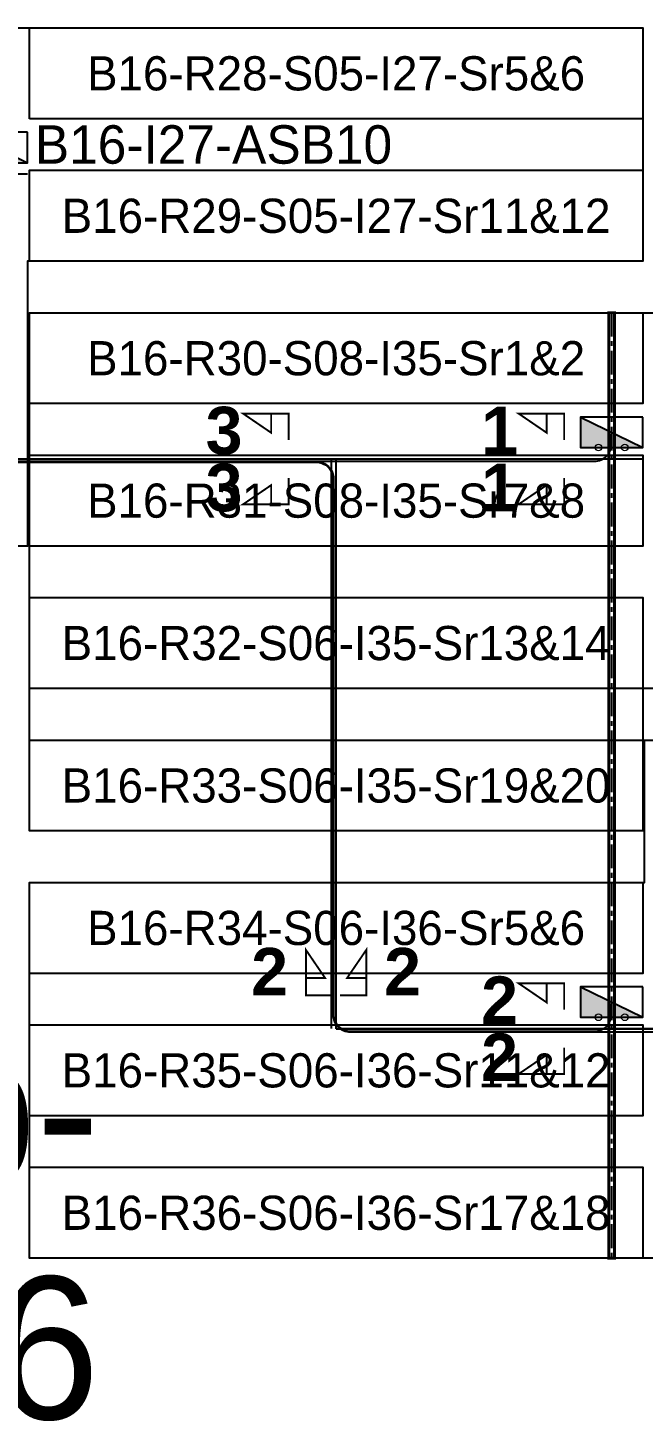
# Model space of a CAD drawing. Header units: metres. Extents: x 532643 to 533032, y 2675254 to 2675724.
# Drawn here: x 532870.1 to 532902.5, y 2675418.2 to 2675491.6 of the extents above; entities that cross this region are included whole.
import ezdxf
from ezdxf.enums import TextEntityAlignment as Align

# ---------------------------------------------------------------- set-up
doc = ezdxf.new("R2010")
doc.units = ezdxf.units.M
doc.header["$MEASUREMENT"] = 0
doc.linetypes.add('CENTER', pattern=[2, 1.25, -0.25, 0.25, -0.25])
for name, color, linetype in [('DC Trench BL-16', 40, 'Continuous'), ('E-Inverter Grouping', 2, 'Continuous'), ('Inverter Block-16', 7, 'Continuous'), ('LT Cable(AG) INV to LT Panel BL-16', 2, 'Continuous'), ('Messenger Wire Block-16 (Master Path)', 30, 'Continuous'), ('Messenger Wire Block-16 (MW Path)', 191, 'Continuous'), ('MMS Block Numbering', 7, 'Continuous'), ('MMS Table Block-16', 8, 'Continuous'), ('Plan Line - DC BL-16', 40, 'Continuous'), ('Section Marking BL-16', 2, 'Continuous')]:
    doc.layers.add(name, color=color, linetype=linetype)
doc.layers.add('PILE', color=1, linetype='Continuous', lineweight=15)
doc.styles.add('Adani Regular', font='Adani Regular.ttf')
doc.styles.add('BoldTextStyle', font='arialbd.ttf')
doc.styles.get("Standard").update_dxf_attribs({"font": 'Adani Regular.ttf'})

# ---------------------------------------------------------------- blocks, each defined once
blk = doc.blocks.new('MMS Table (32.292 x 4.788)')
at = {"color": 0}
blk.add_lwpolyline([(0, -0.002), (0, 4.786), (32.292, 4.786), (32.292, -0.002)], close=True, dxfattribs=at)
at = {"color": 7}
blk.add_attdef('ID1', text='', height=1.8, dxfattribs=at).set_placement((16.146, 2.392), align=Align.MIDDLE_CENTER)
blk = doc.blocks.new('Inverter Block')
h = blk.add_hatch(color=0)
h.dxf.hatch_style = 1
h.paths.add_polyline_path([(-1.456, 2.269), (-1.456, 0.846), (1.456, 0.846)])
at = {"color": 0}
blk.add_lwpolyline([(1.456, 2.269), (-1.456, 2.269), (-1.456, 0.846), (1.456, 0.846)], close=True, dxfattribs=at)
blk.add_lwpolyline([(-1.456, 2.269), (1.456, 0.846)], dxfattribs=at)
at = {"layer": 'PILE'}
for centre in [(-0.613, 0.846), (0.613, 0.846)]:
    blk.add_circle(centre, 0.156, dxfattribs=at)
at = {"color": 7}
blk.add_attdef('ID', (-1.456, 3.006), '', height=1.8, dxfattribs=at)

msp = doc.modelspace()

# ---------------------------------------------------------------- linework, layer by layer
at = {"layer": 'DC Trench BL-16', "color": 40, "const_width": 0.15}
msp.add_lwpolyline([(532901.026, 2675476.577), (532900.726, 2675476.577), (532900.726, 2675426.791), (532901.026, 2675426.791)], close=True, dxfattribs=at)
at = {"layer": 'E-Inverter Grouping', "color": 3}
for points in [[(532902.515, 2675491.577), (532902.515, 2675479.289), (532870.123, 2675479.289), (532870.123, 2675464.289), (532805.439, 2675464.289), (532805.439, 2675491.577)], [(532967.299, 2675476.577), (532967.299, 2675456.789), (532902.515, 2675456.789), (532902.515, 2675449.289), (532870.223, 2675449.289), (532870.223, 2675476.577)], [(532967.299, 2675434.289), (532934.907, 2675434.289), (532934.907, 2675426.789), (532870.223, 2675426.789), (532870.223, 2675446.577), (532902.615, 2675446.577), (532902.615, 2675454.077), (532967.299, 2675454.077)]]:
    msp.add_lwpolyline(points, close=True, dxfattribs=at)
at = {"layer": 'LT Cable(AG) INV to LT Panel BL-16', "color": 5}
for points in [[(532833.52, 2675442.368), (532830.022, 2675442.368, -0.414214), (532829.122, 2675443.268), (532829.122, 2675446.566, 0.121038), (532829.02, 2675446.983), (532821.908, 2675460.585, -0.121038), (532821.805, 2675461.002), (532821.805, 2675462.836, -0.040587), (532821.817, 2675462.981), (532821.907, 2675463.531, 0.040587), (532821.919, 2675463.677), (532821.919, 2675467.865, -0.414214), (532822.819, 2675468.765), (532899.977, 2675468.765, 0.414214), (532900.877, 2675469.665), (532900.877, 2675470.19)], [(532833.52, 2675442.393), (532830.047, 2675442.393, -0.414214), (532829.147, 2675443.293), (532829.147, 2675446.572, 0.121038), (532829.045, 2675446.989), (532821.933, 2675460.591, -0.121038), (532821.83, 2675461.008), (532821.83, 2675462.834, -0.040587), (532821.842, 2675462.979), (532821.932, 2675463.529, 0.040587), (532821.944, 2675463.674), (532821.944, 2675467.84, -0.414214), (532822.844, 2675468.74), (532885.332, 2675468.74, -0.414214), (532886.232, 2675467.84), (532886.232, 2675439.64, 0.414214), (532887.132, 2675438.74), (532899.977, 2675438.74, 0.414214), (532900.877, 2675439.64), (532900.877, 2675440.19)], [(532833.52, 2675442.418), (532830.072, 2675442.418, -0.414214), (532829.172, 2675443.318), (532829.172, 2675446.579, 0.121038), (532829.07, 2675446.996), (532821.958, 2675460.597, -0.121038), (532821.855, 2675461.014), (532821.855, 2675462.832, -0.040587), (532821.867, 2675462.977), (532821.957, 2675463.527, 0.040587), (532821.969, 2675463.672), (532821.969, 2675467.815, -0.414214), (532822.869, 2675468.715), (532885.307, 2675468.715, -0.414214), (532886.207, 2675467.815), (532886.207, 2675439.615, 0.414214), (532887.107, 2675438.715), (532997.153, 2675438.715, 0.414214), (532998.053, 2675439.615), (532998.053, 2675440.19)]]:
    msp.add_lwpolyline(points, format="xyb", dxfattribs=at)
at = {"layer": 'Messenger Wire Block-16 (Master Path)'}
for points in [[(532821.806, 2675468.877), (532902.515, 2675468.877)], [(532886.369, 2675438.877), (532886.369, 2675468.877)], [(532886.369, 2675438.877), (532999.691, 2675438.877)]]:
    msp.add_lwpolyline(points, dxfattribs=at)
at = {"layer": 'Messenger Wire Block-16 (MW Path)', "const_width": 0.1}
for points in [[(532821.806, 2675483.877), (532870.123, 2675483.877)], [(532821.806, 2675468.877), (532902.515, 2675468.877)], [(532886.119, 2675438.877), (532886.119, 2675468.877)], [(532886.369, 2675438.877), (532999.691, 2675438.877)]]:
    msp.add_lwpolyline(points, dxfattribs=at)
at = {"layer": 'Plan Line - DC BL-16', "color": 6, "linetype": 'CENTER'}
msp.add_lwpolyline([(532900.877, 2675476.577), (532900.877, 2675426.791)], dxfattribs=at)
at = {"layer": 'Section Marking BL-16', "color": 94, "lineweight": 35, "true_color": 0x00a500, "const_width": 0.1}
for points in [[(532883.869, 2675469.877), (532883.869, 2675471.267), (532881.469, 2675471.267), (532882.949, 2675470.257), (532882.949, 2675471.267)], [(532898.377, 2675469.877), (532898.377, 2675471.267), (532895.977, 2675471.267), (532897.457, 2675470.257), (532897.457, 2675471.267)], [(532883.869, 2675467.877), (532883.869, 2675466.487), (532881.469, 2675466.487), (532882.949, 2675467.497), (532882.949, 2675466.487)], [(532898.377, 2675467.877), (532898.377, 2675466.487), (532895.977, 2675466.487), (532897.457, 2675467.497), (532897.457, 2675466.487)], [(532886.169, 2675440.627), (532884.779, 2675440.627), (532884.779, 2675443.027), (532885.789, 2675441.547), (532884.779, 2675441.547)], [(532886.569, 2675440.627), (532887.959, 2675440.627), (532887.959, 2675443.027), (532886.949, 2675441.547), (532887.959, 2675441.547)], [(532898.377, 2675439.877), (532898.377, 2675441.267), (532895.977, 2675441.267), (532897.457, 2675440.257), (532897.457, 2675441.267)], [(532898.377, 2675437.877), (532898.377, 2675436.487), (532895.977, 2675436.487), (532897.457, 2675437.497), (532897.457, 2675436.487)]]:
    msp.add_lwpolyline(points, dxfattribs=at)

# ---------------------------------------------------------------- block references
at = {"layer": 'Inverter Block-16'}
ref = msp.add_blockref('Inverter Block', (532868.485, 2675483.525), dxfattribs=dict(at, xscale=1.124999999976148, yscale=1.124999999976148, zscale=1.124999999976148))
ref.add_attrib('ID', 'B16-I27-ASB10', (532870.505, 2675484.424), dxfattribs={"layer": '0', "color": 7, "height": 2.025})
ref = msp.add_blockref('Inverter Block', (532900.877, 2675468.525), dxfattribs=dict(at, xscale=1.124999999976148, yscale=1.124999999976148, zscale=1.124999999976148))
ref.add_attrib('ID', 'B16-I35-ASB10', (532902.897, 2675469.424), dxfattribs={"layer": '0', "color": 7, "height": 2.025})
ref = msp.add_blockref('Inverter Block', (532900.877, 2675438.525), dxfattribs=dict(at, xscale=1.124999999976148, yscale=1.124999999976148, zscale=1.124999999976148))
ref.add_attrib('ID', 'B16-I36-ASB10', (532902.897, 2675439.424), dxfattribs={"layer": '0', "color": 7, "height": 2.025})
at = {"layer": 'MMS Table Block-16'}
for p, values in [((532870.223, 2675486.791), {'ID1': 'B16-R28-S05-I27-Sr5&6'}), ((532870.223, 2675479.291), {'ID1': 'B16-R29-S05-I27-Sr11&12'}), ((532870.223, 2675471.791), {'ID1': 'B16-R30-S08-I35-Sr1&2'}), ((532870.223, 2675464.291), {'ID1': 'B16-R31-S08-I35-Sr7&8'}), ((532870.223, 2675456.791), {'ID1': 'B16-R32-S06-I35-Sr13&14'}), ((532870.223, 2675449.291), {'ID1': 'B16-R33-S06-I35-Sr19&20'}), ((532870.223, 2675441.791), {'ID1': 'B16-R34-S06-I36-Sr5&6'}), ((532870.223, 2675434.291), {'ID1': 'B16-R35-S06-I36-Sr11&12'}), ((532870.223, 2675426.791), {'ID1': 'B16-R36-S06-I36-Sr17&18'})]:
    msp.add_blockref('MMS Table (32.292 x 4.788)', p, dxfattribs=at).add_auto_attribs(values)

# ---------------------------------------------------------------- texts
at = {"layer": 'MMS Block Numbering', "insert": (532860.531, 2675428.266), "char_height": 7.5, "attachment_point": 5, "style": 'Adani Regular'}
msp.add_mtext_dynamic_manual_height_columns('A16b-\\PBL-16', width=41.53538, gutter_width=1, heights=[0], dxfattribs=at)
at = {"layer": 'Section Marking BL-16', "color": 94, "true_color": 0x00a500, "style": 'BoldTextStyle'}
for s, p in [('3', (532880.469, 2675470.377)), ('1', (532894.977, 2675470.377)), ('3', (532880.469, 2675467.377)), ('1', (532894.977, 2675467.377)), ('2', (532882.869, 2675441.877)), ('2', (532889.869, 2675441.877)), ('2', (532894.977, 2675440.377)), ('2', (532894.977, 2675437.377))]:
    msp.add_text(s, height=2.5, dxfattribs=at).set_placement(p, align=Align.MIDDLE_CENTER)

doc.saveas('drawing.dxf')
